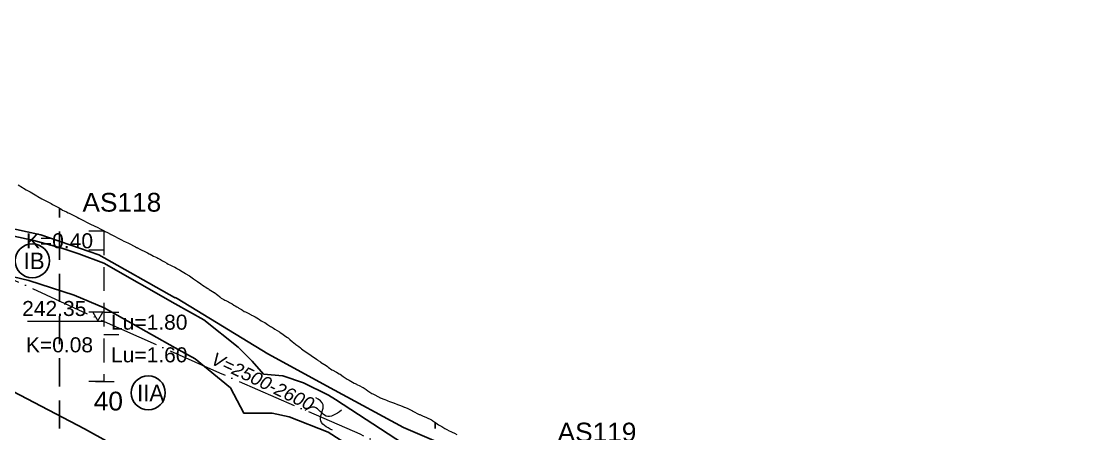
# Model space of a CAD drawing. Header units: inches. Extents: x 444671 to 463716, y 1783086 to 1794968.
# Drawn here: x 457462.3 to 457743.3, y 1787250.7 to 1787360.7 of the extents above; entities that cross this region are included whole.
import ezdxf

# ---------------------------------------------------------------- set-up
doc = ezdxf.new("R2010")
doc.units = ezdxf.units.IN
doc.header["$MEASUREMENT"] = 0
for name, pattern in [('DASHED2', [9.525, 6.35, -3.175]), ('HIDDEN', [0.375, 0.25, -0.125]), ('NG', [1.8, 0.8, -0.1, 0, -0.1, 0.8])]:
    doc.linetypes.add(name, pattern=pattern)
for name, color, linetype in [('Dchat', 33, 'Continuous'), ('Dong', 252, 'HIDDEN'), ('PEGC', 3, 'Continuous')]:
    doc.layers.add(name, color=color, linetype=linetype)
for name, color, linetype, lineweight in [('doi', 33, 'Continuous', 25), ('DVL', 7, 'Continuous', 18), ('HOKHOAN', 250, 'DASHED2', 20), ('nuocngam', 5, 'Continuous', 20), ('ph', 7, 'Continuous', 18), ('tham', 145, 'Continuous', 13)]:
    doc.layers.add(name, color=color, linetype=linetype, lineweight=lineweight)
doc.styles.add('25', font='', dxfattribs={"height": 5})
doc.styles.add('vn', font='')
doc.styles.add('VnAvt', font='')
doc.styles.get('25').set_extended_font_data('.VnArial')
doc.styles.get('vn').set_extended_font_data('.VnArial')
doc.styles.get('VnAvt').set_extended_font_data('.VnAvant')
doc.linetypes.add('_lA1', pattern='A,2,-0.2,["x",Standard,S=0.1,R=0,X=-0.1,Y=-0.05],-0.1', length=2.3)
doc.linetypes.add('_lB', pattern='A,2,-0.2,["xxx",Standard,S=0.1,R=0,X=-0.1,Y=-0.05],-0.26', length=2.46)
doc.linetypes.add('_llA', pattern='A,2,-0.2,["xxxx",Standard,S=0.1,R=0,X=-0.1,Y=-0.05],-0.34', length=2.54)
doc.linetypes.add('IA1', pattern='A,2,-0.4,["x",Standard,S=0.1,R=0,X=-0.1,Y=-0.05],-0.1', length=2.5)
doc.linetypes.add('IA2', pattern='A,2,-0.2,["xx",Standard,S=0.1,R=0,X=-0.1,Y=-0.05],-0.18', length=2.38)
doc.linetypes.add('IB', pattern='A,2,-0.2,["xxx",Standard,S=0.1,R=0,X=-0.1,Y=-0.05],-0.26', length=2.46)

msp = doc.modelspace()

# ---------------------------------------------------------------- linework, layer by layer
at = {"layer": 'Dchat', "color": 3}
for centre in [(457465.2978, 1787296.8121), (457496.156, 1787261.6486)]:
    msp.add_circle(centre, 4.5375, dxfattribs=at)
at = {"layer": 'doi', "linetype": 'IA1', "ltscale": 20, "flags": 128}
for points in [[(457300.5286, 1787360.6842), (457312.8125, 1787357.3489), (457322.1886, 1787354.7463), (457342.0566, 1787351.2578), (457350.329, 1787350.3293), (457356.1271, 1787349.549), (457358.0311, 1787348.9802), (457363.2509, 1787347.2784), (457371.0391, 1787343.2479), (457383.6362, 1787335.717), (457398.7715, 1787326.0275), (457408.1311, 1787319.0911), (457410.783, 1787317.9126), (457418.0595, 1787315.2773), (457427.0642, 1787312.7328), (457442.6505, 1787308.9688), (457453.7523, 1787306.7962), (457467.6009, 1787303.7089), (457482.9641, 1787298.4338)], [(457482.9641, 1787298.4338), (457503.1561, 1787287.0748), (457503.3495, 1787286.9569)]]:
    msp.add_lwpolyline(points, dxfattribs=at)
at = {"layer": 'doi', "linetype": 'IA2', "ltscale": 20, "flags": 128}
for points in [[(457300.5286, 1787357.3688), (457311.4776, 1787354.1287), (457329.9709, 1787350.6743), (457343.6545, 1787348.4807), (457354.3484, 1787346.5036), (457358.0311, 1787345.4802), (457360.0063, 1787344.8931), (457366.904, 1787342.0104), (457374.6123, 1787338.1598), (457383.335, 1787333.5998), (457391.449, 1787328.7358), (457397.6349, 1787324.5239), (457402.7739, 1787321.2838), (457408.1311, 1787318.0911), (457412.2561, 1787316.5269), (457419.6864, 1787313.718), (457428.8237, 1787310.9091), (457435.0491, 1787309.2037), (457446.8688, 1787306.4167), (457457.5837, 1787304.0202), (457465.6825, 1787302.1908), (457473.1474, 1787300.2207), (457477.725, 1787298.7047), (457484.3511, 1787296.2161), (457503.3495, 1787285.3514)], [(457503.3495, 1787285.3514), (457510.9506, 1787281.0733), (457520.1076, 1787273.7753), (457523.8154, 1787270.0722), (457526.8673, 1787266.5861), (457531.9912, 1787266.1507), (457537.4418, 1787264.2985), (457544.0917, 1787261.0307), (457545.9504, 1787259.8469), (457564.084, 1787248.087), (457575.9402, 1787242.7062), (457588.0393, 1787237.1864), (457594.2021, 1787234.5216), (457599.1683, 1787232.1325), (457603.9812, 1787229.2574), (457606.1887, 1787231.0662), (457611.3085, 1787231.2132), (457619.1098, 1787230.1627), (457641.6023, 1787226.1962), (457664.0521, 1787223.1613), (457678.0504, 1787222.1412), (457688.3191, 1787220.0358), (457697.1303, 1787217.5908), (457705.3295, 1787213.6781), (457711.4504, 1787210.0051), (457716.2196, 1787211.9658), (457721.9286, 1787213.7057)]]:
    msp.add_lwpolyline(points, dxfattribs=at)
at = {"layer": 'doi', "linetype": 'IB', "ltscale": 20, "flags": 128}
msp.add_lwpolyline([(457300.5286, 1787354.6198), (457311.3899, 1787351.7945), (457329.6242, 1787348.6255), (457351.4729, 1787344.8997), (457358.0311, 1787342.9802), (457361.4738, 1787341.3805), (457367.2653, 1787337.8858), (457373.0378, 1787333.9895), (457380.5351, 1787327.4622), (457387.8182, 1787321.0418), (457394.9941, 1787315.7985), (457399.0641, 1787313.1234), (457408.1311, 1787307.0599), (457413.6597, 1787305.2806), (457424.9718, 1787301.4894), (457436.1062, 1787298.7512), (457450.1527, 1787294.986), (457464.3705, 1787291.5632), (457476.4353, 1787287.653), (457484.4147, 1787284.3277), (457503.3495, 1787273.6571)], dxfattribs=at)
at = {"layer": 'doi', "linetype": '_lA1', "ltscale": 20, "flags": 128}
msp.add_lwpolyline([(457503.3495, 1787287.0283), (457503.8588, 1787286.7418), (457527.9582, 1787272.0434), (457545.7119, 1787262.3687), (457564.0521, 1787252.3896), (457577.1135, 1787246.7699), (457588.6459, 1787241.9256), (457601.0949, 1787237.9976), (457611.1612, 1787236.3187), (457626.5295, 1787233.2461), (457642.7989, 1787230.5283), (457664.0521, 1787227.728), (457670.5378, 1787226.9929), (457691.435, 1787225.2159), (457707.4413, 1787224.9938), (457723.67, 1787226.5487), (457736.7863, 1787229.6584), (457754.0913, 1787232.473), (457777.4528, 1787239.2893), (457803.308, 1787245.6642), (457816.0548, 1787251.1223), (457831.9221, 1787258.3993), (457843.3511, 1787262.5364), (457864.3418, 1787262.6986), (457882.5204, 1787256.1747), (457913.6477, 1787240.4169), (457923.8249, 1787234.4973), (457937.302, 1787226.5683), (457939.6135, 1787225.4794), (457951.9087, 1787218.2524), (457970.1927, 1787206.7115), (457991.2263, 1787192.5747), (458010.3476, 1787179.584), (458040.5286, 1787160.4452)], dxfattribs=at)
at = {"layer": 'doi', "linetype": '_llA', "ltscale": 20, "flags": 128}
msp.add_lwpolyline([(457430.505, 1787279.0214), (457452.3191, 1787266.105), (457479.1619, 1787252.0847), (457503.087, 1787238.8222), (457508.8055, 1787234.904), (457516.6921, 1787220.1912), (457529.1007, 1787222.0424), (457535.3504, 1787220.2349), (457552.8129, 1787211.3507), (457573.4055, 1787198.847), (457587.895, 1787191.4663), (457604.5499, 1787184.5451), (457613.3264, 1787177.9267), (457628.8631, 1787182.4016), (457647.5776, 1787180.8636), (457677.3826, 1787174.5246), (457708.4856, 1787167.4173), (457723.6713, 1787159.2462), (457744.1714, 1787171.089), (457783.2442, 1787181.1461), (457821.2004, 1787190.0961), (457859.4202, 1787195.8873), (457865.8569, 1787196.5954), (457873.6639, 1787197.1885), (457883.3719, 1787196.807), (457898.6188, 1787194.2142), (457920.678, 1787186.76), (457949.5496, 1787172.1757), (457977.1236, 1787154.6745), (458005.9952, 1787136.201), (458015.8437, 1787131.583), (458029.7929, 1787126.0733), (458040.5286, 1787121.4304)], dxfattribs=at)
at = {"layer": 'doi', "linetype": '_lB', "ltscale": 20, "flags": 128}
msp.add_lwpolyline([(457503.3495, 1787273.6571), (457508.6379, 1787270.7398), (457518.0323, 1787262.9361), (457521.5811, 1787256.2379), (457529.1287, 1787256.2379), (457533.6832, 1787255.2425), (457544.0521, 1787251.1517), (457555.8656, 1787243.5943), (457563.6696, 1787239.1113), (457577.3427, 1787234.264), (457591.1612, 1787230.5915), (457598.3655, 1787227.36), (457603.5296, 1787224.9941), (457611.303, 1787227.2134), (457620.7112, 1787226.0381), (457635.4134, 1787223.5408), (457651.7185, 1787221.0624), (457664.1059, 1787219.5527), (457677.9202, 1787218.4353), (457687.7098, 1787216.4793), (457696.1532, 1787214.0336), (457705.2087, 1787209.999), (457711.6638, 1787207.2261), (457716.5893, 1787209.5243), (457728.2339, 1787213.0269), (457748.7001, 1787215.8753), (457772.0682, 1787218.4338), (457796.4458, 1787222.1005), (457809.2009, 1787224.1904), (457819.0434, 1787225.2501), (457835.723, 1787228.2805), (457845.9237, 1787230.4845), (457854.7459, 1787230.6222), (457865.2223, 1787229.107), (457877.0772, 1787226.3521), (457890.6247, 1787222.2192), (457911.9006, 1787213.2511), (457932.4287, 1787203.5834), (457951.0518, 1787196.0303), (457966.1421, 1787188.67), (457981.0625, 1787181.2167), (458010.7376, 1787167.4198), (458033.8527, 1787157.1559), (458040.5286, 1787154.396)], dxfattribs=at)
at = {"layer": 'Dong', "ltscale": 30}
for p, q in [((457472.4938, 1787038.3548), (457472.4938, 1787310.8803)), ((457572.4938, 1787038.3548), (457572.4938, 1787253.7891)), ((457572.4938, 1787038.3548), (457572.4938, 1787253.7891))]:
    msp.add_line(p, q, dxfattribs=at)
at = {"layer": 'HOKHOAN'}
for points in [[(457484.3511, 1787304.6747), (457484.3511, 1787264.6747)], [(457482.1397, 1787264.6747), (457487.0971, 1787264.6747)]]:
    msp.add_lwpolyline(points, dxfattribs=at)
at = {"layer": 'nuocngam', "linetype": 'NG', "ltscale": 20, "flags": 128}
msp.add_lwpolyline([(457300.5286, 1787360.6853), (457311.3342, 1787358.1369), (457358.0311, 1787346.1648), (457373.5407, 1787339.5316), (457390.6467, 1787328.687), (457408.1311, 1787318.2048), (457444.3396, 1787299.1003), (457481.7199, 1787281.8757), (457515.1545, 1787266.9338), (457552.4308, 1787250.688), (457579.4815, 1787237.9913), (457599.6253, 1787230.5204), (457615.6816, 1787227.6789), (457639.0995, 1787224.2375), (457668.0275, 1787221.4843), (457702.094, 1787217.1053), (457730.1036, 1787217.3347), (457762.2132, 1787222.3272), (457788.7138, 1787227.4945), (457823.94, 1787232.6617), (457853.7907, 1787234.2702), (457880.9375, 1787232.0095), (457916.2515, 1787224.5076), (457937.5411, 1787216.4648), (457991.5119, 1787185.159), (458038.3118, 1787161.5645), (458045.8958, 1787157.2847), (458067.9211, 1787145.3348), (458086.3185, 1787139.2327), (458104.4287, 1787134.0036), (458122.5902, 1787131.3438), (458143.3083, 1787128.5137), (458164.6011, 1787124.4459), (458185.6852, 1787120.0219), (458204.6295, 1787115.0153), (458226.3179, 1787109.0303), (458244.0951, 1787107.0286), (458264.8768, 1787105.7776), (458281.9029, 1787104.7767), (458290.3569, 1787104.2387)], dxfattribs=at)
at = {"layer": 'nuocngam'}
msp.add_lwpolyline([(457482.7756, 1787280.8623), (457484.1009, 1787283.1578), (457481.4503, 1787283.1578)], close=True, dxfattribs=at)
msp.add_lwpolyline([(457464.0193, 1787280.6998), (457484.3511, 1787280.6998)], dxfattribs=at)
at = {"layer": 'PEGC', "lineweight": 13}
msp.add_lwpolyline([(457461.575, 1787317.044), (457462.7288, 1787316.3548), (457462.9879, 1787316.175), (457463.6841, 1787315.7698), (457464.3778, 1787315.3548), (457464.7029, 1787315.1713), (457466.0249, 1787314.4058), (457466.512, 1787314.1183), (457466.7964, 1787313.9466), (457467.8614, 1787313.3548), (457468.3813, 1787313.0658), (457469.2871, 1787312.5834), (457470.2803, 1787312.0598), (457470.687, 1787311.8548), (457471.9395, 1787311.1751), (457472.2806, 1787311.0093), (457472.8954, 1787310.6373), (457473.329, 1787310.3548), (457473.7519, 1787310.1432), (457474.3953, 1787309.8548), (457474.8594, 1787309.6388), (457475.1252, 1787309.497), (457477.2275, 1787308.4618), (457477.6804, 1787308.2204), (457478.3613, 1787307.8492), (457478.3918, 1787307.8342), (457480.4571, 1787306.767), (457480.7518, 1787306.6024), (457482.7154, 1787305.7048), (457483.3386, 1787305.3548), (457483.3587, 1787305.3433), (457484.2445, 1787304.8548), (457484.7131, 1787304.6253), (457485.2724, 1787304.3548), (457486.1125, 1787303.8873), (457486.2001, 1787303.8392), (457486.2761, 1787303.8024), (457489.0198, 1787302.3843), (457489.6151, 1787302.0936), (457490.0944, 1787301.8548), (457490.8838, 1787301.4813), (457492.7209, 1787300.5471), (457493.016, 1787300.3894), (457493.0947, 1787300.3548), (457493.2014, 1787300.304), (457493.3077, 1787300.2527), (457493.9588, 1787299.9283), (457494.4331, 1787299.6908), (457495.0849, 1787299.3548), (457495.9517, 1787298.9096), (457496.4318, 1787298.6765), (457496.6657, 1787298.5637), (457497.5781, 1787298.0725), (457498.0161, 1787297.8548), (457498.3975, 1787297.68), (457498.7023, 1787297.5211), (457499.3963, 1787297.1438), (457499.9143, 1787296.8548), (457500.483, 1787296.5448), (457501.0826, 1787296.1857), (457501.484, 1787295.9513), (457501.8907, 1787295.7242), (457502.6169, 1787295.3548), (457503.2035, 1787295.0813), (457503.6534, 1787294.8548), (457503.9302, 1787294.711), (457504.4828, 1787294.4058), (457505.1929, 1787294.0099), (457506.0612, 1787293.4173), (457506.1202, 1787293.3812), (457506.9164, 1787292.9332), (457506.9861, 1787292.8855), (457507.0377, 1787292.8548), (457507.0937, 1787292.8128), (457508.2364, 1787291.9859), (457508.7327, 1787291.6618), (457509.2287, 1787291.3196), (457510.1415, 1787290.7076), (457510.6162, 1787290.3548), (457511.009, 1787290.0865), (457511.3389, 1787289.8548), (457511.9815, 1787289.4642), (457512.151, 1787289.3548), (457512.3611, 1787289.2072), (457513.6749, 1787288.3875), (457513.7282, 1787288.3548), (457513.7501, 1787288.3397), (457514.3983, 1787287.8548), (457514.5538, 1787287.7395), (457515.1878, 1787287.2453), (457515.5882, 1787286.8548), (457516.243, 1787286.5265), (457516.5489, 1787286.3548), (457516.8302, 1787286.2094), (457517.5367, 1787285.8548), (457517.7369, 1787285.7491), (457518.4603, 1787285.3548), (457518.9614, 1787285.0336), (457519.2621, 1787284.8548), (457519.7658, 1787284.5599), (457520.1142, 1787284.3548), (457520.3038, 1787284.2417), (457520.9388, 1787283.8548), (457521.1945, 1787283.7079), (457521.709, 1787283.3548), (457522.0006, 1787283.1998), (457522.705, 1787282.8548), (457523.5386, 1787282.4056), (457523.6368, 1787282.3548), (457523.8629, 1787282.2417), (457524.5805, 1787281.8548), (457525.0374, 1787281.6163), (457525.4773, 1787281.3548), (457525.7454, 1787281.1843), (457526.2263, 1787280.8548), (457526.7268, 1787280.5833), (457527.1426, 1787280.3548), (457527.539, 1787280.0868), (457527.8613, 1787279.8548), (457528.1437, 1787279.6831), (457528.7146, 1787279.3548), (457528.9474, 1787279.2057), (457529.4474, 1787278.8548), (457529.8171, 1787278.5946), (457531.0518, 1787277.892), (457531.109, 1787277.8548), (457531.1545, 1787277.8206), (457531.802, 1787277.3548), (457531.97, 1787277.2336), (457532.5218, 1787276.8548), (457533.1899, 1787276.4162), (457533.3637, 1787276.2843), (457533.8724, 1787275.8548), (457534.53, 1787275.2494), (457534.7978, 1787275.0176), (457535.4529, 1787274.5538), (457536.2501, 1787273.9476), (457536.7031, 1787273.5982), (457536.9661, 1787273.3943), (457537.6213, 1787272.8767), (457537.6527, 1787272.8516), (457537.6786, 1787272.8342), (457539.1439, 1787271.8241), (457539.5399, 1787271.5739), (457540.972, 1787270.5971), (457541.2177, 1787270.4209), (457541.3072, 1787270.3548), (457541.4072, 1787270.2852), (457541.9852, 1787269.8725), (457542.004, 1787269.8595), (457542.0346, 1787269.8396), (457542.8796, 1787269.3038), (457543.0375, 1787269.1859), (457543.7257, 1787268.7146), (457544.0542, 1787268.4928), (457545.0311, 1787267.7876), (457545.2504, 1787267.6818), (457546.1065, 1787267.2589), (457546.2682, 1787267.1192), (457546.9824, 1787266.703), (457547.2284, 1787266.5772), (457548.0687, 1787266.0278), (457548.5231, 1787265.6315), (457549.072, 1787265.3058), (457549.6056, 1787264.9761), (457550.5296, 1787264.4879), (457550.9567, 1787264.2625), (457551.2428, 1787264.1033), (457551.5339, 1787263.9397), (457551.6197, 1787263.9019), (457551.7023, 1787263.8548), (457552.4881, 1787263.5175), (457553.0854, 1787263.1509), (457553.3231, 1787263.0419), (457554.1528, 1787262.5062), (457554.6246, 1787262.1901), (457554.8304, 1787262.0265), (457555.6428, 1787261.4941), (457555.9493, 1787261.3548), (457557.7758, 1787260.375), (457557.7992, 1787260.3636), (457557.8193, 1787260.3548), (457557.8902, 1787260.3274), (457559.1395, 1787259.8548), (457559.5294, 1787259.6734), (457559.9381, 1787259.4944), (457560.3178, 1787259.3548), (457560.907, 1787259.1343), (457561.3996, 1787258.95), (457561.5745, 1787258.8881), (457561.6757, 1787258.8548), (457562.5156, 1787258.5552), (457563.0433, 1787258.3548), (457563.682, 1787258.0974), (457564.2187, 1787257.8548), (457564.2604, 1787257.8359), (457564.3351, 1787257.8036), (457565.0531, 1787257.5344), (457566.3091, 1787256.9293), (457566.3685, 1787256.9038), (457566.4076, 1787256.8855), (457566.4566, 1787256.8548), (457566.5469, 1787256.7987), (457568.2757, 1787255.9095), (457568.3923, 1787255.8548), (457569.3502, 1787255.4522), (457569.5614, 1787255.3548), (457570.2099, 1787255.0905), (457571.5114, 1787254.4553), (457571.8175, 1787254.2669), (457571.9006, 1787254.1961), (457572.7211, 1787253.6332), (457573.0153, 1787253.4119), (457573.4022, 1787253.1212), (457574.2495, 1787252.6348), (457574.5461, 1787252.4624), (457575.0961, 1787252.124), (457575.2897, 1787252.0162), (457575.5746, 1787251.8548), (457576.2587, 1787251.5516), (457576.6611, 1787251.3548), (457577.0601, 1787251.1487), (457577.6865, 1787250.8548), (457578.2739, 1787250.5683)], dxfattribs=at)
at = {"layer": 'ph', "linetype": 'Continuous'}
for points in [[(457545.166, 1787251.6552), (457541.9771, 1787254.6203), (457542.6753, 1787258.4366), (457540.7651, 1787260.3542)], [(457547.558, 1787256.9852), (457543.4816, 1787255.4541), (457540.3776, 1787257.7815), (457537.8093, 1787256.9275)]]:
    msp.add_spline(points, degree=3, dxfattribs=at)
at = {"layer": 'tham'}
for points in [[(457484.3511, 1787304.6747), (457480.3511, 1787304.6747)], [(457484.3511, 1787299.6747), (457480.3511, 1787299.6747)], [(457484.3511, 1787283.1747), (457480.3511, 1787283.1747)], [(457488.3511, 1787283.0747), (457484.3511, 1787283.0747)], [(457488.3511, 1787277.0747), (457484.3511, 1787277.0747)], [(457484.3511, 1787264.6747), (457480.3511, 1787264.6747)]]:
    msp.add_lwpolyline(points, dxfattribs=at)

# ---------------------------------------------------------------- texts
at = {"layer": 'Dchat', "color": 3, "style": 'VnAvt'}
for s, p in [('IB', (457463.018, 1787294.5979)), ('IIA', (457493.1891, 1787259.3916))]:
    msp.add_text(s, height=4.4, dxfattribs=at).set_placement(p)
at = {"layer": 'DVL', "lineweight": 13, "insert": (457514.059, 1787272.6089), "char_height": 3.5, "width": 40, "attachment_point": 1, "rotation": 334.525952}
msp.add_mtext('{\\f.VnArial|b0|i1|c0|p34;V=2500-2600}', dxfattribs=at)
at = {"layer": 'HOKHOAN', "style": 'vn'}
for s, p in [('AS118', (457478.6515, 1787309.9144)), ('40', (457481.6542, 1787256.9434)), ('AS119', (457605.0906, 1787248.6878))]:
    msp.add_text(s, height=5, dxfattribs=at).set_placement(p)
at = {"layer": 'nuocngam', "insert": (457462.5928, 1787286.1178), "char_height": 4, "width": 21.591598, "attachment_point": 1, "style": '25'}
msp.add_mtext('242.35', dxfattribs=at)
at = {"layer": 'tham', "char_height": 4, "width": 25, "attachment_point": 1, "style": '25'}
for s, insert in [('K=0.40', (457463.6031, 1787304.1561)), ('Lu=1.80', (457486.2349, 1787282.4677)), ('K=0.08', (457463.6031, 1787276.4366)), ('Lu=1.60', (457486.2349, 1787273.769))]:
    msp.add_mtext(s, dxfattribs=dict(at, insert=insert))

doc.saveas('drawing.dxf')
